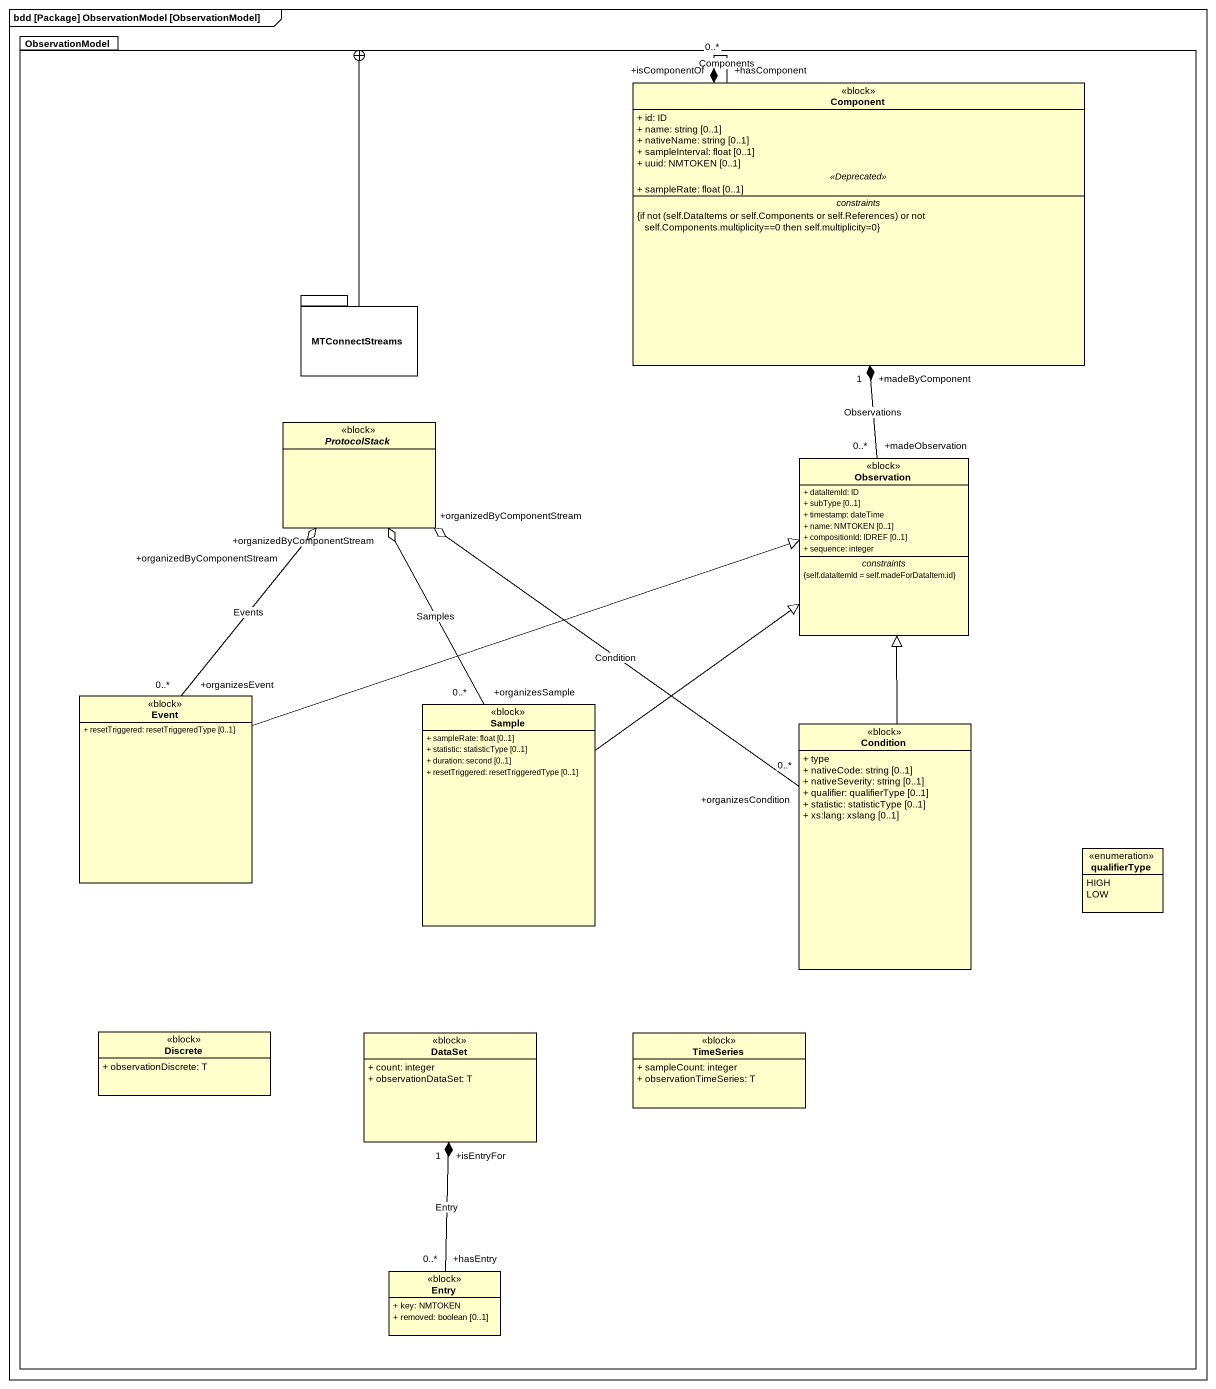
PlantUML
@startuml
mainframe bdd [Package] ObservationModel [ObservationModel]
hide circle
hide empty members
skinparam classAttributeIconSize 0
package ObservationModel {
  class "Component" as Component_ <<block>> {
    + id: ID
    + name: string [0..1]
    + nativeName: string [0..1]
    + sampleInterval: float [0..1]
    + uuid: NMTOKEN [0..1]
    .. <<Deprecated>> ..
    + sampleRate: float [0..1]
    -- constraints --
    {field} {if not (self.DataItems or self.Components or self.References) or not self.Components.multiplicity==0 then self.multiplicity=0}
  }
  package MTConnectStreams {
  }
  abstract class ProtocolStack <<block>>
  class Observation <<block>> {
    + dataItemId: ID
    + subType [0..1]
    + timestamp: dateTime
    + name: NMTOKEN [0..1]
    + compositionId: IDREF [0..1]
    + sequence: integer
    -- constraints --
    {self.dataItemId = self.madeForDataItem.id}
  }
  class Event <<block>> {
    + resetTriggered: resetTriggeredType [0..1]
  }
  class Sample <<block>> {
    + sampleRate: float [0..1]
    + statistic: statisticType [0..1]
    + duration: second [0..1]
    + resetTriggered: resetTriggeredType [0..1]
  }
  class Condition <<block>> {
    + type
    + nativeCode: string [0..1]
    + nativeSeverity: string [0..1]
    + qualifier: qualifierType [0..1]
    + statistic: statisticType [0..1]
    + xs:lang: xslang [0..1]
  }
  enum qualifierType {
    HIGH
    LOW
  }
  class Discrete <<block>> {
    + observationDiscrete: T
  }
  class DataSet <<block>> {
    + count: integer
    + observationDataSet: T
  }
  class TimeSeries <<block>> {
    + sampleCount: integer
    + observationTimeSeries: T
  }
  class Entry <<block>> {
    + key: NMTOKEN
    + removed: boolean [0..1]
  }
}
Component_ "+hasComponent\n0..*" --* "+isComponentOf" Component_ : Components
MTConnectStreams --+ ObservationModel
Observation "+madeObservation\n0..*" -up-* "+madeByComponent\n1" Component_ : Observations
Event "+organizesEvent\n0..*" -up-o "+organizedByComponentStream" ProtocolStack : Events
Event -right-|> Observation
Sample "+organizesSample\n0..*" -up-o "+organizedByComponentStream" ProtocolStack : Samples
Sample -up-|> Observation
Condition "+organizesCondition\n0..*" -up-o "+organizedByComponentStream" ProtocolStack : Condition
Condition -up-|> Observation
Entry "+hasEntry\n0..*" -up-* "+isEntryFor\n1" DataSet : Entry
@enduml
